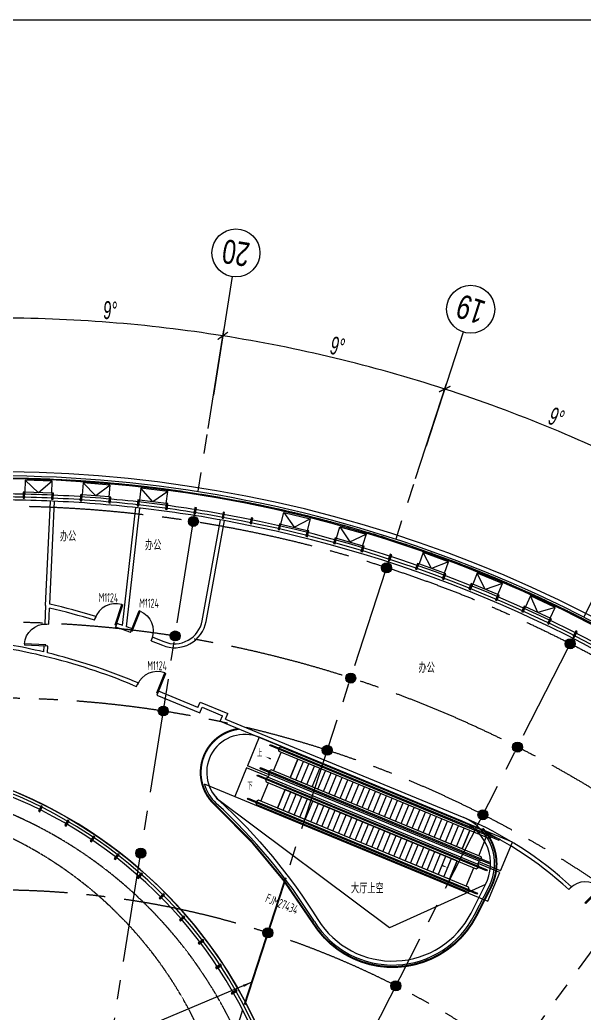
# Model space of a CAD drawing. Extents: x 104132 to 3338343, y -1228862 to 1409848.
# Drawn here: x 472219 to 500422, y 134653 to 184338 of the extents above; entities that cross this region are included whole.
import ezdxf
from ezdxf.enums import TextEntityAlignment as Align

# ---------------------------------------------------------------- set-up
doc = ezdxf.new("R2010")
doc.units = 0
for name, pattern in [('CENTER', [50.8, 31.75, -6.35, 6.35, -6.35]), ('CENTER2', [28.575, 19.05, -3.175, 3.175, -3.175]), ('DASH', [0.35, 0.25, -0.1]), ('DASHED2', [0.375, 0.25, -0.125])]:
    doc.linetypes.add(name, pattern=pattern)
doc.layers.get('0').update_dxf_attribs({"color": 8})
doc.layers.get('Defpoints').update_dxf_attribs({"color": 8})
for name, color, linetype in [('#标注', 8, 'Continuous'), ('#轴线', 8, 'CENTER2'), ('A-AL', 8, 'Continuous'), ('A-COLS-PLAN-S', 8, 'Continuous'), ('A-DOOR-ROLL', 8, 'DASHED2'), ('A-FLOR-OVHD', 8, 'DASH'), ('A-FLOR-UNDR', 8, 'Continuous'), ('A-GLAZ', 8, 'Continuous'), ('A-STRS-HRAL', 8, 'Continuous'), ('A-SYMB-VOID', 8, 'Continuous'), ('ACS_挡烟垂壁', 8, 'DASH'), ('C-NAME', 8, 'Continuous'), ('C-SHET-SHBD', 8, 'Continuous'), ('dim', 8, 'Continuous'), ('DIM_LEAD', 8, 'Continuous'), ('DIM_SYMB', 8, 'Continuous'), ('DOTE', 8, 'CENTER'), ('PUB_HATCH', 8, 'Continuous'), ('STAIR', 8, 'Continuous'), ('WALL', 8, 'Continuous'), ('WINDOW', 8, 'Continuous'), ('WINDOW_TEXT', 8, 'Continuous'), ('建-屋面看线', 8, 'Continuous')]:
    doc.layers.add(name, color=color, linetype=linetype)
doc.layers.add('开窗', color=8, linetype='Continuous', plot=False)
doc.layers.add('结构板边线', color=8, linetype='Continuous', plot=False)
doc.styles.add('JHZX', font='jrs.shx', dxfattribs={"width": 0.6, "bigfont": 'jhz.shx'})
doc.styles.add('XD2008', font='xd-hzs.shx', dxfattribs={"width": 0.7, "bigfont": 'xd-hztxt.shx'})
doc.dimstyles.new('JZBZ-300', dxfattribs={"dimscale": 300, "dimtxt": 3, "dimasz": 1.5, "dimexe": 1, "dimexo": 1, "dimgap": 0.5, "dimtad": 1, "dimdec": 0, "dimdsep": 46, "dimtxsty": 'JHZX', "dimblk1": 'ARCHTICK', "dimblk2": 'ARCHTICK', "dimsah": 1, "dimcen": 0, "dimclrd": 1, "dimclre": 1, "dimclrt": 2, "dimadec": 3, "dimazin": 2, "dimtfac": 1, "dimtdec": 0, "dimtix": 1, "dimtmove": 0, "dimatfit": 3, "dimfxl": 1, "dimtolj": 1, "dimlwd": -1, "dimlwe": -1, "dimarcsym": 1})

# ---------------------------------------------------------------- blocks, each defined once
blk = doc.blocks.new('_ARCHTICK')
at = {"color": 0, "linetype": 'ByBlock', "const_width": 0.15}
blk.add_lwpolyline([(-0.5, -0.5), (0.5, 0.5)], dxfattribs=at)
blk = doc.blocks.new('*D22')
at = {"layer": '#标注', "color": 1, "ltscale": 300, "transparency": 16777216}
for p, q in [((592481, -82674), (594026, -77919)), ((602339, -86757), (604609, -82302))]:
    blk.add_line(p, q, dxfattribs=at)
blk.add_arc((571468, -147346), 72700, 63, 72, dxfattribs=at)
at = {"layer": 'Defpoints', "color": 0, "ltscale": 300, "transparency": 16777216}
for p in [(601038, -80931), (592388, -82959), (602203, -87025), (571468, -147346)]:
    blk.add_point(p, dxfattribs=at)
at = {"layer": '#标注', "color": 1, "ltscale": 300, "transparency": 16777216, "xscale": 450, "yscale": 450, "zscale": 450}
for p, rotation in [((593933, -78204), 162.0000000000006), ((604473, -82570), 333.0000000000013)]:
    blk.add_blockref('_ARCHTICK', p, dxfattribs=dict(at, rotation=rotation))
at = {"layer": '#标注', "color": 2, "ltscale": 300, "transparency": 16777216, "insert": (599519, -79626), "char_height": 900, "attachment_point": 5, "rotation": 337.5, "style": 'JHZX'}
blk.add_mtext('\\A1;9°', dxfattribs=at)
blk = doc.blocks.new('*D23')
at = {"layer": '#标注', "color": 1, "ltscale": 300, "transparency": 16777216}
for p, q in [((582105, -80183), (582888, -75245)), ((592481, -82674), (594026, -77919))]:
    blk.add_line(p, q, dxfattribs=at)
blk.add_arc((571468, -147346), 72700, 72, 81, dxfattribs=at)
at = {"layer": 'Defpoints', "color": 0, "ltscale": 300, "transparency": 16777216}
for p in [(590284, -77123), (582058, -80479), (592388, -82959), (571468, -147346)]:
    blk.add_point(p, dxfattribs=at)
at = {"layer": '#标注', "color": 1, "ltscale": 300, "transparency": 16777216, "xscale": 450, "yscale": 450, "zscale": 450}
for p, rotation in [((582841, -75541), 171.0000000000014), ((593933, -78204), 342.0000000000006)]:
    blk.add_blockref('_ARCHTICK', p, dxfattribs=dict(at, rotation=rotation))
at = {"layer": '#标注', "color": 2, "ltscale": 300, "transparency": 16777216, "insert": (588579, -76071), "char_height": 900, "attachment_point": 5, "rotation": 346.5, "style": 'JHZX'}
blk.add_mtext('\\A1;9°', dxfattribs=at)
blk = doc.blocks.new('*D24')
at = {"layer": '#标注', "color": 1, "ltscale": 300, "transparency": 16777216}
for p, q in [((571468, -79346), (571468, -74346)), ((582105, -80183), (582888, -75245))]:
    blk.add_line(p, q, dxfattribs=at)
blk.add_arc((571468, -147346), 72700, 81, 90, dxfattribs=at)
at = {"layer": 'Defpoints', "color": 0, "ltscale": 300, "transparency": 16777216}
for p in [(579067, -75044), (571468, -79646), (582058, -80479), (571468, -147346)]:
    blk.add_point(p, dxfattribs=at)
at = {"layer": '#标注', "color": 1, "ltscale": 300, "transparency": 16777216, "xscale": 450, "yscale": 450, "zscale": 450}
for p, rotation in [((571468, -74646), 180.0000000000006), ((582841, -75541), 351.0000000000015)]:
    blk.add_blockref('_ARCHTICK', p, dxfattribs=dict(at, rotation=rotation))
at = {"layer": '#标注', "color": 2, "ltscale": 300, "transparency": 16777216, "insert": (577219, -74272), "char_height": 900, "attachment_point": 5, "rotation": 355.5, "style": 'JHZX'}
blk.add_mtext('\\A1;9°', dxfattribs=at)
blk = doc.blocks.new('*U1046')
blk.add_line((0, -20), (0, 0))
blk.add_circle((0, -24), 4)
at = {"style": 'JHZX', "width": 0.75}
blk.add_attdef('AXES', text='', height=4, dxfattribs=at).set_placement((0, -24), align=Align.MIDDLE_CENTER)
blk = doc.blocks.new('A3文本框')
at = {"layer": 'Defpoints', "ltscale": 500}
blk.add_lwpolyline([(10, -10), (-420, -10), (-420, 297), (10, 297)], close=True, dxfattribs=at)
at = {"layer": 'C-SHET-SHBD', "style": 'XD2008', "width": 0.7}
for tag, height, p in [('子项名称', 4.5, (-37.489, 35.412)), ('图名', 4.5, (-37.489, 24.269)), ('比例', 3, (-56.3, 8.255)), ('MQJD-01', 3, (-13.245, 2.272))]:
    blk.add_attdef(tag, text='', height=height, dxfattribs=at).set_placement(p, align=Align.CENTER)
blk = doc.blocks.new('_YZH')
blk.add_circle((0, 0), 0.5)
at = {"layer": 'PUB_HATCH', "const_width": 0.5}
blk.add_lwpolyline([(-0.25, 0, 1), (0.25, 0, 1)], format="xyb", close=True, dxfattribs=at)
blk = doc.blocks.new('二层柱网0313')
at = {"layer": 'A-COLS-PLAN-S', "xscale": 500, "yscale": 500, "zscale": 500}
for p in [(831370, -284825), (841029, -287144), (830463, -290554), (850205, -290945), (839236, -292660), (829868, -294307), (838062, -296274), (847572, -296113), (845847, -299499), (828742, -301418), (835096, -305404), (841489, -308053)]:
    blk.add_blockref('_YZH', p, dxfattribs=at)
blk = doc.blocks.new('smg')
blk.add_lwpolyline([(-40, 200), (-40, -100), (40, -100), (40, 200)], close=True)
for points in [[(40, 0), (-40, 0)], [(0, -100), (0, 200)]]:
    blk.add_lwpolyline(points)
blk = doc.blocks.new('danyuan1')
at = {"layer": 'A-AL'}
for p, rotation in [((-8275, 2291), 169.7142857143211), ((-6867, 2019), 168.428571428614), ((-5465, 1716), 167.1428571428847), ((-4071, 1381), 165.8571428571781), ((-2685, 1015), 164.5714285714549), ((-1307, 618), 163.2857142857502), ((62, 190), 162.0000000000363)]:
    blk.add_blockref('smg', p, dxfattribs=dict(at, rotation=rotation))
blk = doc.blocks.new('shangxuechuang')
at = {"layer": '开窗'}
for points in [[(-254, 543), (974, 1118)], [(-254, 543), (614, 287), (974, 1118)], [(974, 1118), (1222, 572)], [(0, 0), (-254, 543)], [(0, 0), (1228, 575)]]:
    blk.add_lwpolyline(points, dxfattribs=at)
blk = doc.blocks.new('$DorLib2D$00000001')
for p, q in [((0.45, 0.975), (0.5, 0.975)), ((0.45, 0), (0.45, 0.975)), ((0.5, 0), (0.5, 0.975)), ((0.5, 0), (0.45, 0))]:
    blk.add_line(p, q)
blk.add_arc((0.475, 0), 0.975, 91.4693, 180)
blk = doc.blocks.new('A$C4b9ed297')
at = {"layer": 'A-DOOR-ROLL', "const_width": 100}
blk.add_lwpolyline([(12156, 52144, 0.633272), (10983, 48344, -0.068663), (15870, 42453, 0.584227), (24051, 42797), (24774, 44216, 0.315822), (24355, 47173)], format="xyb", dxfattribs=at)
at = {"layer": 'A-FLOR-OVHD', "ltscale": 5}
blk.add_lwpolyline([(17328, -53041, 0.683049), (19906, -7471, -0.431954), (11500, 17355, 0.480345), (-2084, 48900, 0.282623), (-41296, 37527)], format="xyb", dxfattribs=at)
blk.add_lwpolyline([(17859, -9338, -0.491558), (8685, 17650, 0.529409), (-3822, 48276, 0.308031), (-46526, 30806, 0.003255), (-46923, 30198, 0.451416), (-43732, 18941, -0.504114), (-37341, -14213, 0.431774), (-35254, -43253, 0.257237), (17725, -52910, 0.71729)], format="xyb", close=True, dxfattribs=at)
at = {"layer": 'A-FLOR-UNDR', "ltscale": 5}
for radius, start, end in [(65000, 322.26362, 219.12201), (64800, 52.83684, 94.5)]:
    blk.add_arc((0, 0), radius, start, end, dxfattribs=at)
at = {"layer": 'A-GLAZ'}
for centre, radius, start, end in [((0, 0), 63900, 87.42857, 91.28571), ((0, 0), 63750, 87.42857, 91.28571), ((0, 0), 63600, 87.42857, 91.28571), ((0, 0), 63750, 83.57143, 87.42857), ((0, 0), 63900, 83.57143, 87.42857), ((0, 0), 63600, 83.57143, 87.42857), ((0, 0), 63600, 79.71429, 83.57143), ((0, 0), 63750, 79.71429, 83.57143), ((0, 0), 63900, 79.71429, 83.57143), ((0, 0), 63750, 53.46116, 79.71429), ((0, 0), 63900, 53.46116, 79.71429), ((0, 0), 63600, 53.46116, 79.71429), ((-7922, 27689), 22950, 331.983, 74.6112), ((-7922, 27689), 23100, 331.983, 74.6112), ((-7922, 27689), 22800, 331.983, 74.6112)]:
    blk.add_arc(centre, radius, start, end, dxfattribs=at)
at = {"layer": 'A-STRS-HRAL'}
for p, q in [((10445, 49402), (11972, 48769)), ((23962, 42843), (24685, 44261))]:
    blk.add_line(p, q, dxfattribs=at)
blk.add_lwpolyline([(10638, 49455, 0.140209), (11185, 48565, -0.068663), (16124, 42611, 0.584227), (23784, 42933), (24506, 44352, 0.437409), (23337, 47521)], format="xyb", dxfattribs=at)
for centre, radius, start, end in [((12468, 49967), 2100, 195.6078, 227.5331), ((-7922, 27689), 28100, 31.8214, 47.5331), ((22457, 45396), 2500, 333, 67.5), ((19863, 44931), 4600, 211.8214, 333)]:
    blk.add_arc(centre, radius, start, end, dxfattribs=at)
at = {"layer": 'A-SYMB-VOID'}
blk.add_lwpolyline([(24506, 44352), (19706, 42193), (11185, 48565)], dxfattribs=at)
at = {"layer": 'ACS_挡烟垂壁', "const_width": 100}
blk.add_lwpolyline([(12460, 38347), (14525, 44704)], dxfattribs=at)
blk.add_lwpolyline([(12460, 38347), (14525, 44704)], dxfattribs=at)
at = {"layer": 'DIM_LEAD'}
blk.add_line((12824, 39469), (7257, 37131), dxfattribs=at)
blk.add_lwpolyline([(12824, 39469, 0, 120, 0), (12409, 39295, 0, 0, 0)], format="xyseb", dxfattribs=at)
at = {"layer": 'DIM_SYMB'}
for points in [[(23246, 46721, 0, 0, 0), (13494, 50760, 0, 80, 0), (13772, 50645, 0, 0, 0)], [(12864, 49238, 0, 0, 0), (22616, 45198, 0, 80, 0), (22339, 45313, 0, 0, 0)]]:
    blk.add_lwpolyline(points, format="xyseb", dxfattribs=at)
at = {"layer": 'STAIR'}
for p, q in [((13195, 51722), (12603, 50292)), ((25852, 46479), (13195, 51722)), ((13724, 51314), (13747, 51369)), ((25190, 46564), (13724, 51314)), ((13747, 51369), (25213, 46620)), ((14162, 51197), (14275, 51243)), ((14275, 51243), (24751, 46904)), ((13909, 50047), (14291, 50971)), ((14139, 51141), (14169, 51022)), ((14169, 51022), (24669, 46673)), ((12564, 50199), (11972, 48769)), ((13655, 49748), (12564, 50199)), ((13693, 49840), (12603, 50292)), ((13242, 50151), (13265, 50207)), ((13265, 50207), (24731, 45457)), ((14740, 49703), (15123, 50627)), ((15123, 50627), (14740, 49703)), ((15017, 49588), (15400, 50512)), ((23715, 47068), (15123, 50627)), ((15294, 49473), (15677, 50397)), ((15572, 49359), (15954, 50283)), ((13093, 49791), (13116, 49847)), ((24559, 45042), (13093, 49791)), ((13116, 49847), (24582, 45097)), ((24708, 45402), (13242, 50151)), ((13532, 49674), (13644, 49721)), ((13644, 49721), (13704, 49867)), ((13644, 49721), (24120, 45382)), ((13704, 49867), (13658, 49979)), ((13786, 50098), (13681, 50035)), ((24180, 45528), (13704, 49867)), ((24286, 45749), (13786, 50098)), ((23332, 46144), (14740, 49703)), ((15849, 49244), (16231, 50168)), ((16126, 49129), (16509, 50053)), ((16403, 49014), (16786, 49938)), ((16680, 48899), (17063, 49823)), ((16957, 48785), (17340, 49709)), ((13278, 48525), (13661, 49449)), ((13509, 49619), (13538, 49500)), ((13538, 49500), (24038, 45150)), ((17235, 48670), (17617, 49594)), ((17512, 48555), (17894, 49479)), ((17789, 48440), (18172, 49364)), ((18066, 48325), (18449, 49249)), ((11972, 48769), (24629, 43527)), ((14109, 48181), (14492, 49104)), ((14492, 49104), (14109, 48181)), ((14387, 48066), (14769, 48990)), ((23084, 45545), (14492, 49104)), ((14664, 47951), (15046, 48875)), ((14941, 47836), (15324, 48760)), ((18343, 48211), (18726, 49134)), ((18620, 48096), (19003, 49020)), ((18898, 47981), (19280, 48905)), ((19175, 47866), (19557, 48790)), ((12612, 48629), (12635, 48684)), ((24078, 43879), (12612, 48629)), ((12635, 48684), (24101, 43935)), ((13074, 48344), (13027, 48457)), ((13155, 48576), (13050, 48512)), ((23550, 44005), (13074, 48344)), ((23656, 44226), (13155, 48576)), ((15218, 47721), (15601, 48645)), ((15495, 47606), (15878, 48530)), ((15772, 47492), (16155, 48416)), ((16050, 47377), (16432, 48301)), ((19452, 47751), (19835, 48675)), ((19729, 47637), (20112, 48560)), ((20006, 47522), (20389, 48446)), ((20283, 47407), (20666, 48331)), ((20561, 47292), (20943, 48216)), ((22702, 44622), (14109, 48181)), ((16327, 47262), (16709, 48186)), ((16604, 47147), (16987, 48071)), ((16881, 47032), (17264, 47956)), ((17158, 46918), (17541, 47842)), ((17435, 46803), (17818, 47727)), ((20838, 47177), (21220, 48101)), ((21115, 47063), (21498, 47986)), ((21392, 46948), (21775, 47872)), ((21669, 46833), (22052, 47757)), ((17713, 46688), (18095, 47612)), ((17990, 46573), (18372, 47497)), ((18267, 46458), (18650, 47382)), ((18544, 46344), (18927, 47268)), ((21946, 46718), (22329, 47642)), ((22224, 46603), (22606, 47527)), ((22501, 46489), (22883, 47412)), ((22778, 46374), (23161, 47298)), ((18821, 46229), (19204, 47153)), ((19098, 46114), (19481, 47038)), ((19376, 45999), (19758, 46923)), ((19653, 45884), (20035, 46808)), ((23055, 46259), (23438, 47183)), ((23332, 46144), (23715, 47068)), ((23715, 47068), (23332, 46144)), ((24164, 45800), (24546, 46724)), ((24669, 46673), (24774, 46736)), ((24751, 46904), (24797, 46792)), ((19930, 45770), (20313, 46693)), ((20207, 45655), (20590, 46579)), ((20484, 45540), (20867, 46464)), ((20761, 45425), (21144, 46349)), ((21039, 45310), (21421, 46234)), ((25213, 46620), (25190, 46564)), ((25260, 45049), (25852, 46479)), ((21316, 45196), (21698, 46119)), ((21593, 45081), (21976, 46005)), ((21870, 44966), (22253, 45890)), ((22147, 44851), (22530, 45775)), ((24316, 45630), (24286, 45749)), ((22424, 44736), (22807, 45660)), ((22702, 44622), (23084, 45545)), ((23084, 45545), (22702, 44622)), ((24038, 45150), (24143, 45214)), ((24120, 45382), (24180, 45528)), ((24120, 45382), (24166, 45269)), ((25222, 44957), (24131, 45408)), ((25260, 45049), (24169, 45501)), ((24293, 45574), (24180, 45528)), ((24731, 45457), (24708, 45402)), ((23533, 44277), (23916, 45201)), ((24582, 45097), (24559, 45042)), ((24629, 43527), (25222, 44957)), ((23685, 44107), (23656, 44226)), ((23662, 44052), (23550, 44005)), ((24101, 43935), (24078, 43879))]:
    blk.add_line(p, q, dxfattribs=at)
at = {"layer": 'WALL'}
for p, q in [((2519, 58312), (2754, 63540)), ((2722, 58387), (2953, 63531)), ((6358, 57324), (7022, 63211)), ((6552, 57254), (7220, 63189)), ((10343, 57554), (11258, 62596)), ((10540, 57518), (11455, 62560)), ((2519, 58312), (2477, 57392)), ((2677, 57384), (2713, 58184)), ((4965, 57577), (5027, 57767)), ((2477, 57392), (2677, 57384)), ((6073, 57424), (6011, 57234)), ((6762, 56964), (6836, 57150)), ((7859, 56747), (7786, 56560)), ((7876, 56739), (8430, 56510)), ((2428, 56294), (2415, 55994)), ((2628, 56285), (2428, 56294)), ((2613, 55946), (2628, 56285)), ((7799, 56555), (8353, 56325)), ((6881, 54337), (7067, 54260)), ((7144, 54445), (6958, 54522)), ((7067, 54260), (7144, 54445)), ((8160, 54024), (8083, 53839)), ((8083, 53839), (10233, 52949)), ((10125, 53210), (8160, 54024)), ((10125, 53210), (10240, 53487)), ((10233, 52949), (10348, 53226)), ((10240, 53487), (11626, 52913)), ((10348, 53226), (11364, 52805)), ((11249, 52528), (11364, 52805)), ((11511, 52636), (11626, 52913)), ((11249, 52528), (23337, 47521)), ((11511, 52636), (23414, 47706)), ((28663, 44104), (28804, 44247))]:
    blk.add_line(p, q, dxfattribs=at)
for centre, radius, start, end in [((-4561, 26713), 32300, 72.8465, 76.9847), ((-4561, 26713), 32500, 72.8405, 77.0497), ((-4561, 26713), 32300, 70.1444, 70.8951), ((-4561, 26713), 32500, 70.3677, 70.9011), ((-4561, 26713), 32500, 69.4718, 70.0052), ((8965, 57804), 1600, 247.5, 349.7143), ((8965, 57804), 1400, 247.5, 349.7143), ((-4561, 26713), 32300, 69.4778, 70.1444), ((-4561, 26713), 32500, 67.5, 67.5324), ((-4561, 26713), 29900, 76.3686, 83.3137), ((-4561, 26713), 30100, 76.5996, 83.1482), ((-4561, 26713), 32300, 67.5, 67.5264), ((-4561, 26713), 29900, 67.5, 76.3686), ((-4561, 26713), 30100, 67.5, 76.2118), ((16487, 30984), 18100, 47.119, 67.5), ((16487, 30984), 17900, 47.1385, 67.5)]:
    blk.add_arc(centre, radius, start, end, dxfattribs=at)
at = {"layer": '结构板边线', "ltscale": 2}
blk.add_lwpolyline([(23337, 47521), (13195, 51722, 0.839346), (11185, 48565, -0.068663), (16124, 42611, 0.584227), (23784, 42933), (24506, 44352, 0.437409)], format="xyb", close=True, dxfattribs=at)
blk.add_lwpolyline([(-33113, 45655, -0.205425), (-1792, 49961, -0.341409), (15176, 27370)], format="xyb", dxfattribs=at)
blk.add_arc((0, 0), 64650, 52.8353, 94.5, dxfattribs=at)
at = {"layer": 'A-AL'}
for name, p, rotation in [('danyuan1', (9965, 62916), 9), ('danyuan1', (28919, 56757), 351), ('smg', (2236, 48101), 333.5446410769346), ('smg', (3555, 47390), 329.7751818984424), ('smg', (4826, 46592), 326.0057227199502), ('smg', (6041, 45713), 322.236263541458), ('smg', (7196, 44756), 318.4668043629657), ('smg', (8285, 43726), 314.6973451844735), ('smg', (9304, 42626), 310.9278860059814), ('smg', (10249, 41461), 307.1584268274891), ('smg', (11115, 40236), 303.3889676489969), ('smg', (11899, 38958), 299.6195084705045)]:
    blk.add_blockref(name, p, dxfattribs=dict(at, rotation=rotation))
blk.add_blockref('danyuan1', (19684, 60582), dxfattribs=at)
at = {"layer": 'WINDOW'}
for p, xscale, yscale, zscale, rotation in [((5519, 57501), -1100, -1100, -1100, 161.8708068795908), ((7311, 56855), 1100, -1100, 1100, 158.5021118924114), ((2553, 56839), -1100, 1100, -1100, 87.42857142859644), ((7614, 54142), 1100, 1100, 1100, 337.5000000010809), ((29125, 43789), -1100, -1100, -1100, 135.3777008816672)]:
    blk.add_blockref('$DorLib2D$00000001', p, dxfattribs=dict(at, xscale=xscale, yscale=yscale, zscale=zscale, rotation=rotation))
at = {"layer": '建-屋面看线'}
blk.add_blockref('二层柱网0313', (-821468, 347346), dxfattribs=at)
at = {"layer": '开窗', "xscale": -1}
for p, rotation in [((2831, 63937), 23.1428571428577), ((5697, 63746), 20.57142857141531), ((8551, 63426), 18.0000000000001), ((22451, 59933), 5.142857142857125), ((25117, 58865), 2.571428571414653), ((27733, 57679), 359.9999999999995)]:
    blk.add_blockref('shangxuechuang', p, dxfattribs=dict(at, rotation=rotation))
at = {"layer": '开窗'}
for p, rotation in [((14280, 62386), 321.4285714285845), ((17065, 61683), 318.8571428571422)]:
    blk.add_blockref('shangxuechuang', p, dxfattribs=dict(at, rotation=rotation))
at = {"layer": 'C-NAME', "style": 'XD2008', "width": 0.6}
for s, p in [('办公', (3232, 61517)), ('办公', (7487, 61079)), ('办公', (21156, 54944)), ('大厅上空', (17781, 43915))]:
    blk.add_text(s, height=525, dxfattribs=at).set_placement(p)
at = {"layer": 'DIM_SYMB', "style": 'XD2008', "width": 0.6}
for s, p in [('上', (13079, 50757)), ('下', (12596, 49103))]:
    blk.add_text(s, height=350, dxfattribs=at).set_placement(p)
at = {"layer": 'WINDOW_TEXT', "style": 'XD2008', "width": 0.6}
for s, rotation, p in [('M1124', 358.8305, (5160, 58495)), ('M1124', 358.8305, (7191, 58218)), ('M1124', 358.8305, (7596, 55094)), ('FJM27434', 337.8903, (13462, 43499))]:
    blk.add_text(s, height=450, rotation=rotation, dxfattribs=at).set_placement(p)
blk = doc.blocks.new('轴网20240313')
at = {"layer": '#标注', "ltscale": 300}
blk.add_circle((571467.9, -147345.9), 64700, dxfattribs=at)
at = {"layer": '#轴线', "ltscale": 300}
for p, q in [((573861.3, -132234.3), (582058.5, -80479.4)), ((576195.8, -132794.7), (592388.3, -82959.4)), ((578413.9, -133713.5), (602203, -87024.7)), ((580461, -134967.9), (611260.9, -92575.4))]:
    blk.add_line(p, q, dxfattribs=at)
for radius in [64700, 63300, 57500, 53700, 44100]:
    blk.add_circle((571467.9, -147345.9), radius, dxfattribs=at)
at = {"layer": '#标注'}
for p, xscale, yscale, zscale, rotation, values in [((582371.3, -78504), 299.9999999999995, 299.9999999999995, 299.9999999999995, 170.999999999987, {'AXES': '20'}), ((593006.3, -81057.3), 299.9999999999999, 299.9999999999999, 299.9999999999999, 161.9999999999871, {'AXES': '19'})]:
    blk.add_blockref('*U1046', p, dxfattribs=dict(at, xscale=xscale, yscale=yscale, zscale=zscale, rotation=rotation)).add_auto_attribs(values)
at = {"layer": '#标注', "ltscale": 300}
for base, p1, p2, picture, middle in [((579067.1, -75044.1), (582058.5, -80479.4), (571467.9, -79645.9), '*D24', (577218.9, -74271.9)), ((590284, -77123.1), (592388.3, -82959.4), (582058.5, -80479.4), '*D23', (588579.4, -76071.2)), ((601037.6, -80931.1), (602203, -87024.7), (592388.3, -82959.4), '*D22', (599518.6, -79625.5))]:
    dim = blk.add_angular_dim_3p(base=base, center=(571467.9, -147345.9), p1=p1, p2=p2, dimstyle='JZBZ-300', dxfattribs=at)
    dim.commit()
    dim.dimension.update_dxf_attribs({"geometry": picture, "text_midpoint": middle})

msp = doc.modelspace()

# ---------------------------------------------------------------- block references
at = {"layer": 'dim', "xscale": 600, "yscale": 600, "zscale": 600}
msp.add_blockref('A3文本框', (614132, 6138), dxfattribs=at)
at = {"layer": 'dim', "ltscale": 300}
msp.add_blockref('A$C4b9ed297', (470988, 96727), dxfattribs=at)
at = {"layer": 'DOTE'}
msp.add_blockref('轴网20240313', (-100480, 244073), dxfattribs=at)

doc.saveas('drawing.dxf')
